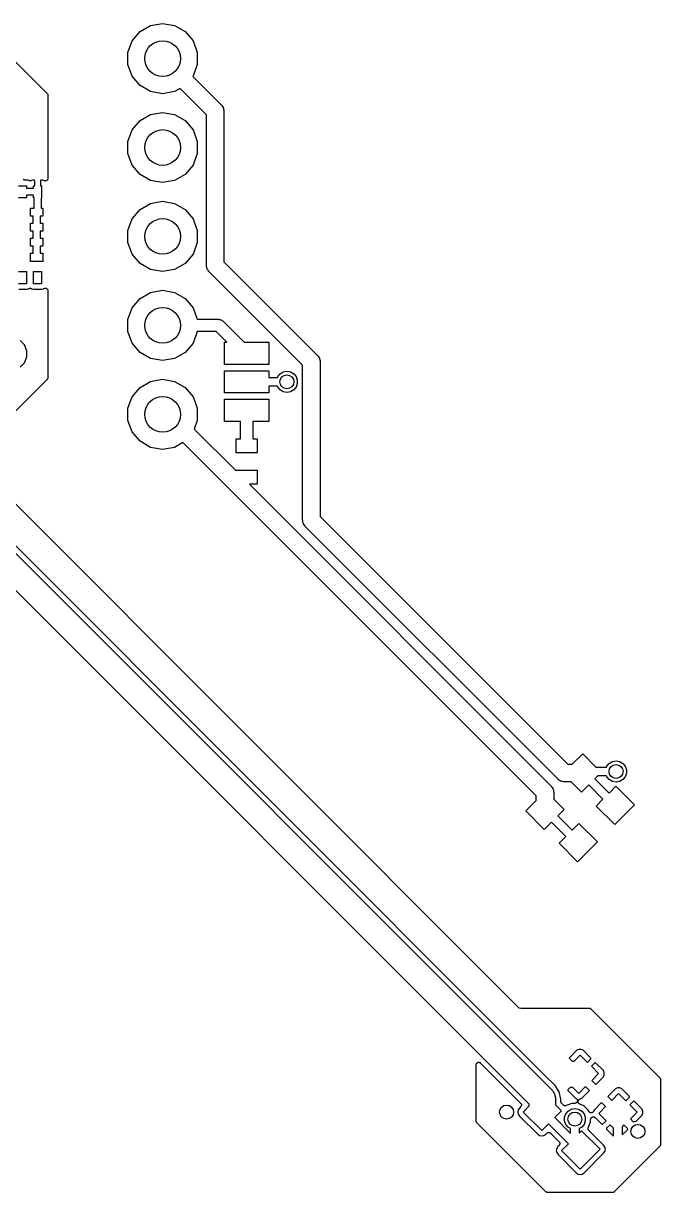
# Model space of a CAD drawing. Extents: x 132.7 to 187.3, y -127.3 to -72.7.
# Drawn here: x 169.1 to 187.3, y -127.3 to -93.92 of the extents above; entities that cross this region are included whole.
import ezdxf

# ---------------------------------------------------------------- set-up
doc = ezdxf.new("R2010")
doc.units = 0
doc.header["$MEASUREMENT"] = 0
doc.layers.add('BLACK', color=7, linetype='CONTINUOUS')

msp = doc.modelspace()

# ---------------------------------------------------------------- linework, layer by layer
at = {"layer": 'Black'}
for p, q in [((172.43, -94.151), (172.732, -93.9767)), ((172.732, -93.9767), (173.075, -93.9162)), ((173.075, -93.9162), (173.418, -93.9767)), ((173.418, -93.9767), (173.72, -94.151)), ((172.086, -94.7457), (172.206, -94.4181)), ((172.206, -94.4181), (172.43, -94.151)), ((173.72, -94.151), (173.944, -94.4181)), ((173.944, -94.4181), (174.064, -94.7457)), ((168.574, -94.7145), (169.778, -95.9179)), ((172.086, -95.0943), (172.086, -94.7457)), ((174.064, -94.7457), (174.064, -95.0943)), ((172.206, -95.4219), (172.086, -95.0943)), ((174.064, -95.0943), (173.944, -95.4219)), ((172.43, -95.689), (172.206, -95.4219)), ((173.944, -95.4219), (173.938, -95.4295)), ((173.938, -95.4295), (174.752, -96.2432)), ((172.732, -95.8633), (172.43, -95.689)), ((173.575, -95.7731), (173.418, -95.8633)), ((174.325, -96.5236), (173.575, -95.7731)), ((169.778, -95.9179), (169.779, -95.9206)), ((169.779, -95.9206), (169.782, -95.9227)), ((169.782, -95.9227), (169.787, -95.9312)), ((169.787, -95.9312), (169.793, -95.9392)), ((169.793, -95.9392), (169.793, -95.9424)), ((169.793, -95.9424), (169.795, -95.9453)), ((169.795, -95.9453), (169.797, -95.9549)), ((169.797, -95.9549), (169.799, -95.9644)), ((169.799, -95.9644), (169.799, -95.9677)), ((169.799, -95.9677), (169.8, -95.9709)), ((169.8, -95.9709), (169.8, -98.339)), ((173.075, -95.9238), (172.732, -95.8633)), ((173.418, -95.8633), (173.075, -95.9238)), ((172.732, -96.5167), (173.075, -96.4562)), ((173.075, -96.4562), (173.418, -96.5167)), ((174.752, -96.2432), (174.758, -96.2522)), ((174.758, -96.2522), (174.767, -96.2593)), ((174.767, -96.2593), (174.783, -96.2876)), ((174.783, -96.2876), (174.802, -96.3143)), ((174.802, -96.3143), (174.804, -96.325)), ((174.804, -96.325), (174.81, -96.3345)), ((174.81, -96.3345), (174.816, -96.3667)), ((174.816, -96.3667), (174.824, -96.3982)), ((174.824, -96.3982), (174.823, -96.4092)), ((174.823, -96.4092), (174.825, -96.42)), ((174.825, -96.42), (174.825, -100.721)), ((172.206, -96.9581), (172.43, -96.691)), ((172.43, -96.691), (172.732, -96.5167)), ((173.418, -96.5167), (173.72, -96.691)), ((173.72, -96.691), (173.944, -96.9581)), ((174.325, -100.825), (174.325, -96.5236)), ((172.086, -97.2857), (172.206, -96.9581)), ((173.944, -96.9581), (174.064, -97.2857)), ((172.086, -97.6343), (172.086, -97.2857)), ((174.064, -97.2857), (174.064, -97.6343)), ((172.206, -97.9619), (172.086, -97.6343)), ((174.064, -97.6343), (173.944, -97.9619)), ((172.43, -98.229), (172.206, -97.9619)), ((173.944, -97.9619), (173.72, -98.229)), ((169.099, -98.3725), (169.094, -98.3662)), ((169.103, -98.3749), (169.099, -98.3725)), ((169.107, -98.3783), (169.103, -98.3749)), ((169.115, -98.3814), (169.107, -98.3783)), ((169.122, -98.3855), (169.115, -98.3814)), ((169.127, -98.3863), (169.122, -98.3855)), ((169.131, -98.3882), (169.127, -98.3863)), ((169.139, -98.3886), (169.131, -98.3882)), ((169.147, -98.39), (169.139, -98.3886)), ((169.222, -98.39), (169.147, -98.39)), ((169.261, -98.4063), (169.222, -98.39)), ((169.265, -98.4071), (169.261, -98.4063)), ((169.267, -98.4086), (169.265, -98.4071)), ((169.277, -98.4099), (169.267, -98.4086)), ((169.287, -98.412), (169.277, -98.4099)), ((169.29, -98.4116), (169.287, -98.412)), ((169.293, -98.412), (169.29, -98.4116)), ((169.303, -98.4099), (169.293, -98.412)), ((169.313, -98.4086), (169.303, -98.4099)), ((169.315, -98.4071), (169.313, -98.4086)), ((169.319, -98.4063), (169.315, -98.4071)), ((169.358, -98.39), (169.319, -98.4063)), ((169.41, -98.39), (169.358, -98.39)), ((169.425, -98.4048), (169.41, -98.39)), ((169.425, -98.55), (169.425, -98.4048)), ((169.6, -98.39), (169.585, -98.4048)), ((169.585, -98.4048), (169.585, -98.55)), ((169.652, -98.39), (169.6, -98.39)), ((169.696, -98.4083), (169.652, -98.39)), ((169.704, -98.4101), (169.696, -98.4083)), ((169.712, -98.4129), (169.704, -98.4101)), ((169.717, -98.4129), (169.712, -98.4129)), ((169.721, -98.4139), (169.717, -98.4129)), ((169.73, -98.4129), (169.721, -98.4139)), ((169.738, -98.4129), (169.73, -98.4129)), ((169.742, -98.4112), (169.738, -98.4129)), ((169.747, -98.4105), (169.742, -98.4112)), ((169.754, -98.4067), (169.747, -98.4105)), ((169.762, -98.4039), (169.754, -98.4067)), ((169.766, -98.4008), (169.762, -98.4039)), ((169.77, -98.3985), (169.766, -98.4008)), ((169.776, -98.3925), (169.77, -98.3985)), ((169.782, -98.3872), (169.776, -98.3925)), ((169.785, -98.3829), (169.782, -98.3872)), ((169.788, -98.3793), (169.785, -98.3829)), ((169.791, -98.3717), (169.788, -98.3793)), ((169.795, -98.3646), (169.791, -98.3717)), ((169.796, -98.3598), (169.795, -98.3646)), ((169.798, -98.3552), (169.796, -98.3598)), ((169.8, -98.339), (169.798, -98.347)), ((169.798, -98.347), (169.798, -98.3552)), ((172.732, -98.4033), (172.43, -98.229)), ((173.075, -98.4638), (172.732, -98.4033)), ((173.418, -98.4033), (173.075, -98.4638)), ((173.72, -98.229), (173.418, -98.4033)), ((168.96, -98.55), (169.19, -98.55)), ((169.19, -98.55), (169.19, -98.625)), ((169.19, -98.625), (169.39, -98.625)), ((169.39, -98.625), (169.39, -98.55)), ((169.39, -98.55), (169.425, -98.55)), ((169.585, -98.55), (169.62, -98.55)), ((169.62, -98.55), (169.62, -98.9)), ((169.19, -98.9), (168.96, -98.9)), ((169.39, -98.825), (169.19, -98.825)), ((169.19, -98.825), (169.19, -98.9)), ((169.39, -98.9), (169.39, -98.825)), ((169.405, -98.9), (169.39, -98.9)), ((169.405, -99.19), (169.405, -98.9)), ((169.62, -98.9), (169.605, -98.9)), ((169.605, -98.9), (169.605, -99.19)), ((172.43, -99.231), (172.732, -99.0567)), ((172.732, -99.0567), (173.075, -98.9962)), ((173.075, -98.9962), (173.418, -99.0567)), ((173.418, -99.0567), (173.72, -99.231)), ((169.3, -99.42), (169.3, -99.19)), ((169.3, -99.19), (169.405, -99.19)), ((169.375, -99.42), (169.3, -99.42)), ((169.375, -99.62), (169.375, -99.42)), ((169.65, -99.42), (169.575, -99.42)), ((169.575, -99.42), (169.575, -99.62)), ((169.605, -99.19), (169.65, -99.19)), ((169.65, -99.19), (169.65, -99.42)), ((172.206, -99.4981), (172.43, -99.231)), ((173.72, -99.231), (173.944, -99.4981)), ((169.3, -99.85), (169.3, -99.62)), ((169.3, -99.62), (169.375, -99.62)), ((169.575, -99.62), (169.65, -99.62)), ((169.65, -99.62), (169.65, -99.85)), ((172.086, -99.8257), (172.206, -99.4981)), ((173.944, -99.4981), (174.064, -99.8257)), ((169.375, -99.85), (169.3, -99.85)), ((169.3, -100.28), (169.3, -100.05)), ((169.3, -100.05), (169.375, -100.05)), ((169.375, -100.05), (169.375, -99.85)), ((169.65, -99.85), (169.575, -99.85)), ((169.575, -99.85), (169.575, -100.05)), ((169.575, -100.05), (169.65, -100.05)), ((169.65, -100.05), (169.65, -100.28)), ((172.086, -100.174), (172.086, -99.8257)), ((174.064, -99.8257), (174.064, -100.174)), ((169.375, -100.28), (169.3, -100.28)), ((169.3, -100.71), (169.3, -100.48)), ((169.3, -100.48), (169.375, -100.48)), ((169.375, -100.48), (169.375, -100.28)), ((169.65, -100.28), (169.575, -100.28)), ((169.575, -100.28), (169.575, -100.48)), ((169.575, -100.48), (169.65, -100.48)), ((169.65, -100.48), (169.65, -100.71)), ((172.206, -100.502), (172.086, -100.174)), ((174.064, -100.174), (173.944, -100.502)), ((169.65, -100.71), (169.3, -100.71)), ((172.43, -100.769), (172.206, -100.502)), ((172.732, -100.943), (172.43, -100.769)), ((173.72, -100.769), (173.418, -100.943)), ((173.944, -100.502), (173.72, -100.769)), ((174.825, -100.721), (177.502, -103.398)), ((168.96, -101), (169.19, -101)), ((169.19, -101), (169.19, -101.35)), ((169.39, -101.35), (169.39, -101)), ((169.39, -101), (169.62, -101)), ((169.62, -101), (169.62, -101.35)), ((173.075, -101.004), (172.732, -100.943)), ((173.418, -100.943), (173.075, -101.004)), ((174.327, -100.836), (174.325, -100.825)), ((174.326, -100.847), (174.327, -100.836)), ((174.334, -100.878), (174.326, -100.847)), ((174.34, -100.911), (174.334, -100.878)), ((174.346, -100.92), (174.34, -100.911)), ((174.348, -100.931), (174.346, -100.92)), ((174.367, -100.957), (174.348, -100.931)), ((174.383, -100.986), (174.367, -100.957)), ((174.392, -100.993), (174.383, -100.986)), ((174.398, -101.002), (174.392, -100.993)), ((177.075, -103.679), (174.398, -101.002)), ((169.19, -101.35), (168.96, -101.35)), ((169.265, -101.484), (169.273, -101.48)), ((169.273, -101.48), (169.277, -101.48)), ((169.277, -101.48), (169.282, -101.479)), ((169.282, -101.479), (169.29, -101.479)), ((169.29, -101.479), (169.299, -101.479)), ((169.299, -101.479), (169.303, -101.48)), ((169.303, -101.48), (169.308, -101.481)), ((169.308, -101.481), (169.316, -101.484)), ((169.62, -101.35), (169.39, -101.35)), ((169.687, -101.485), (169.698, -101.481)), ((169.698, -101.481), (169.708, -101.477)), ((169.708, -101.477), (169.71, -101.477)), ((169.71, -101.477), (169.712, -101.476)), ((169.712, -101.476), (169.723, -101.476)), ((169.723, -101.476), (169.734, -101.476)), ((169.734, -101.476), (169.736, -101.476)), ((169.736, -101.476), (169.738, -101.476)), ((169.738, -101.476), (169.748, -101.48)), ((169.748, -101.48), (169.759, -101.483)), ((169.759, -101.483), (169.761, -101.484)), ((168.968, -101.504), (169.183, -101.504)), ((169.183, -101.504), (169.245, -101.493)), ((169.245, -101.493), (169.249, -101.49)), ((169.249, -101.49), (169.253, -101.489)), ((169.253, -101.489), (169.257, -101.486)), ((169.257, -101.486), (169.265, -101.484)), ((169.316, -101.484), (169.324, -101.487)), ((169.324, -101.487), (169.327, -101.49)), ((169.327, -101.49), (169.33, -101.491)), ((169.33, -101.491), (169.398, -101.504)), ((169.398, -101.504), (169.613, -101.504)), ((169.613, -101.504), (169.675, -101.493)), ((169.675, -101.493), (169.684, -101.487)), ((169.684, -101.487), (169.686, -101.486)), ((169.686, -101.486), (169.687, -101.485)), ((169.761, -101.484), (169.762, -101.485)), ((169.762, -101.485), (169.771, -101.492)), ((169.771, -101.492), (169.78, -101.499)), ((169.78, -101.499), (169.781, -101.501)), ((169.781, -101.501), (169.782, -101.502)), ((169.782, -101.502), (169.788, -101.511)), ((169.788, -101.511), (169.794, -101.521)), ((169.794, -101.521), (169.794, -101.523)), ((169.794, -101.523), (169.795, -101.524)), ((169.795, -101.524), (169.797, -101.535)), ((169.797, -101.535), (169.8, -101.546)), ((169.8, -101.546), (169.8, -101.548)), ((169.8, -101.548), (169.8, -101.55)), ((169.8, -101.55), (169.8, -104.028)), ((172.206, -102.038), (172.43, -101.771)), ((172.43, -101.771), (172.732, -101.597)), ((172.732, -101.597), (173.075, -101.536)), ((173.075, -101.536), (173.418, -101.597)), ((173.418, -101.597), (173.72, -101.771)), ((173.72, -101.771), (173.944, -102.038)), ((172.086, -102.366), (172.206, -102.038)), ((173.944, -102.038), (174.063, -102.365)), ((172.086, -102.714), (172.086, -102.366)), ((174.063, -102.365), (174.678, -102.365)), ((174.678, -102.365), (174.685, -102.366)), ((174.685, -102.366), (174.693, -102.366)), ((174.693, -102.366), (174.715, -102.372)), ((174.715, -102.372), (174.738, -102.376)), ((174.738, -102.376), (174.744, -102.379)), ((174.744, -102.379), (174.752, -102.381)), ((174.752, -102.381), (174.77, -102.395)), ((174.77, -102.395), (174.79, -102.406)), ((174.79, -102.406), (174.795, -102.412)), ((174.795, -102.412), (174.802, -102.416)), ((174.802, -102.416), (175.405, -103.02)), ((172.206, -103.042), (172.086, -102.714)), ((174.063, -102.715), (173.944, -103.042)), ((174.605, -102.715), (174.063, -102.715)), ((174.91, -103.02), (174.605, -102.715)), ((169.132, -103.095), (169.005, -102.969)), ((169.2, -103.261), (169.132, -103.095)), ((172.43, -103.309), (172.206, -103.042)), ((173.944, -103.042), (173.72, -103.309)), ((174.84, -103.655), (174.84, -103.02)), ((174.84, -103.02), (174.91, -103.02)), ((175.405, -103.02), (176.11, -103.02)), ((176.11, -103.02), (176.11, -103.655)), ((169.131, -103.605), (169.2, -103.44)), ((169.2, -103.44), (169.2, -103.261)), ((172.732, -103.483), (172.43, -103.309)), ((173.075, -103.544), (172.732, -103.483)), ((173.418, -103.483), (173.075, -103.544)), ((173.72, -103.309), (173.418, -103.483)), ((177.502, -103.398), (177.508, -103.407)), ((177.508, -103.407), (177.517, -103.414)), ((177.517, -103.414), (177.533, -103.443)), ((177.533, -103.443), (177.552, -103.469)), ((177.552, -103.469), (177.554, -103.48)), ((177.554, -103.48), (177.56, -103.489)), ((169.005, -103.732), (169.131, -103.605)), ((176.11, -103.655), (174.84, -103.655)), ((177.075, -108.1), (177.075, -103.679)), ((177.56, -103.489), (177.566, -103.522)), ((177.566, -103.522), (177.574, -103.553)), ((177.574, -103.553), (177.573, -103.564)), ((177.573, -103.564), (177.575, -103.575)), ((177.575, -103.575), (177.575, -107.996)), ((169.778, -104.081), (167.993, -105.866)), ((169.78, -104.078), (169.778, -104.081)), ((169.782, -104.076), (169.78, -104.078)), ((169.787, -104.067), (169.782, -104.076)), ((169.793, -104.059), (169.787, -104.067)), ((169.794, -104.056), (169.793, -104.059)), ((169.795, -104.053), (169.794, -104.056)), ((169.797, -104.044), (169.795, -104.053)), ((169.8, -104.034), (169.797, -104.044)), ((169.8, -104.028), (169.799, -104.031)), ((169.799, -104.031), (169.8, -104.034)), ((172.43, -104.311), (172.732, -104.137)), ((172.732, -104.137), (173.075, -104.076)), ((173.075, -104.076), (173.418, -104.137)), ((173.418, -104.137), (173.72, -104.311)), ((174.84, -104.468), (174.84, -103.832)), ((174.84, -103.832), (176.11, -103.832)), ((176.11, -103.832), (176.11, -104.025)), ((176.11, -104.025), (176.355, -104.025)), ((176.355, -104.025), (176.364, -103.999)), ((176.364, -103.999), (176.431, -103.919)), ((176.431, -103.919), (176.522, -103.867)), ((176.522, -103.867), (176.625, -103.849)), ((176.625, -103.849), (176.728, -103.867)), ((176.728, -103.867), (176.819, -103.919)), ((176.819, -103.919), (176.886, -103.999)), ((176.886, -103.999), (176.922, -104.098)), ((176.922, -104.098), (176.922, -104.202)), ((172.206, -104.578), (172.43, -104.311)), ((173.72, -104.311), (173.944, -104.578)), ((176.11, -104.468), (174.84, -104.468)), ((176.355, -104.275), (176.11, -104.275)), ((176.11, -104.275), (176.11, -104.468)), ((176.364, -104.301), (176.355, -104.275)), ((176.431, -104.381), (176.364, -104.301)), ((176.522, -104.433), (176.431, -104.381)), ((176.625, -104.451), (176.522, -104.433)), ((176.728, -104.433), (176.625, -104.451)), ((176.819, -104.381), (176.728, -104.433)), ((176.886, -104.301), (176.819, -104.381)), ((176.922, -104.202), (176.886, -104.301)), ((172.086, -104.906), (172.206, -104.578)), ((173.944, -104.578), (174.064, -104.906)), ((174.84, -105.28), (174.84, -104.645)), ((174.84, -104.645), (176.11, -104.645)), ((176.11, -104.645), (176.11, -105.28)), ((172.086, -105.254), (172.086, -104.906)), ((174.064, -104.906), (174.064, -105.254)), ((172.206, -105.582), (172.086, -105.254)), ((174.064, -105.254), (173.975, -105.497)), ((175.3, -105.28), (174.84, -105.28)), ((175.3, -105.775), (175.3, -105.28)), ((176.11, -105.28), (175.65, -105.28)), ((175.65, -105.28), (175.65, -105.775)), ((172.43, -105.849), (172.206, -105.582)), ((173.975, -105.497), (175.175, -106.696)), ((175.175, -106.175), (175.175, -105.775)), ((175.175, -105.775), (175.3, -105.775)), ((175.65, -105.775), (175.775, -105.775)), ((175.775, -105.775), (175.775, -106.175)), ((172.732, -106.023), (172.43, -105.849)), ((173.075, -106.084), (172.732, -106.023)), ((173.418, -106.023), (173.075, -106.084)), ((173.657, -105.886), (173.418, -106.023)), ((174.986, -107.214), (173.657, -105.886)), ((175.775, -106.175), (175.175, -106.175)), ((167.941, -106.711), (183.251, -122.02)), ((175.175, -106.696), (175.175, -106.675)), ((175.175, -106.675), (175.775, -106.675)), ((175.775, -106.675), (175.775, -107.075)), ((166.815, -106.985), (184.185, -124.355)), ((183.539, -123.496), (166.926, -106.884)), ((175.775, -107.075), (175.554, -107.075)), ((175.554, -107.075), (184.171, -115.693)), ((183.745, -115.973), (174.986, -107.214)), ((183.545, -124.775), (166.285, -107.515)), ((177.077, -108.111), (177.075, -108.1)), ((177.076, -108.122), (177.077, -108.111)), ((177.084, -108.153), (177.076, -108.122)), ((177.09, -108.186), (177.084, -108.153)), ((177.575, -107.996), (184.648, -115.07)), ((177.096, -108.195), (177.09, -108.186)), ((177.098, -108.206), (177.096, -108.195)), ((177.117, -108.232), (177.098, -108.206)), ((177.133, -108.261), (177.117, -108.232)), ((177.142, -108.268), (177.133, -108.261)), ((177.148, -108.277), (177.142, -108.268)), ((184.368, -115.496), (177.148, -108.277)), ((184.775, -115.07), (185.073, -114.772)), ((185.073, -114.772), (185.451, -115.15)), ((184.648, -115.07), (184.775, -115.07)), ((185.451, -115.15), (185.755, -115.15)), ((185.755, -115.15), (185.764, -115.124)), ((185.764, -115.124), (185.831, -115.044)), ((185.831, -115.044), (185.922, -114.992)), ((185.922, -114.992), (186.025, -114.974)), ((186.025, -114.974), (186.128, -114.992)), ((186.128, -114.992), (186.219, -115.044)), ((186.219, -115.044), (186.286, -115.124)), ((186.286, -115.124), (186.322, -115.223)), ((184.377, -115.503), (184.368, -115.496)), ((184.384, -115.511), (184.377, -115.503)), ((185.505, -115.4), (185.421, -115.484)), ((185.421, -115.484), (185.829, -115.891)), ((185.755, -115.4), (185.505, -115.4)), ((185.764, -115.426), (185.755, -115.4)), ((185.831, -115.506), (185.764, -115.426)), ((186.286, -115.426), (186.219, -115.506)), ((186.322, -115.327), (186.286, -115.426)), ((186.322, -115.223), (186.322, -115.327)), ((184.171, -115.693), (184.178, -115.702)), ((184.178, -115.702), (184.186, -115.709)), ((184.186, -115.709), (184.203, -115.737)), ((184.203, -115.737), (184.221, -115.764)), ((184.221, -115.764), (184.224, -115.775)), ((184.224, -115.775), (184.23, -115.784)), ((184.23, -115.784), (184.235, -115.816)), ((184.235, -115.816), (184.244, -115.848)), ((184.412, -115.528), (184.384, -115.511)), ((184.439, -115.546), (184.412, -115.528)), ((184.45, -115.549), (184.439, -115.546)), ((184.459, -115.555), (184.45, -115.549)), ((184.491, -115.56), (184.459, -115.555)), ((184.523, -115.569), (184.491, -115.56)), ((184.534, -115.568), (184.523, -115.569)), ((184.545, -115.57), (184.534, -115.568)), ((184.74, -115.57), (184.545, -115.57)), ((185.038, -115.868), (184.74, -115.57)), ((185.245, -115.661), (185.038, -115.868)), ((185.652, -116.068), (185.245, -115.661)), ((185.829, -115.891), (186.023, -115.697)), ((185.922, -115.558), (185.831, -115.506)), ((186.025, -115.576), (185.922, -115.558)), ((186.023, -115.697), (186.553, -116.227)), ((186.128, -115.558), (186.025, -115.576)), ((186.219, -115.506), (186.128, -115.558)), ((183.447, -116.398), (183.745, -116.1)), ((183.745, -116.1), (183.745, -115.973)), ((184.244, -115.848), (184.243, -115.859)), ((184.243, -115.859), (184.245, -115.87)), ((184.245, -115.87), (184.245, -116.065)), ((184.245, -116.065), (184.543, -116.363)), ((185.457, -116.262), (185.652, -116.068)), ((183.977, -116.928), (183.447, -116.398)), ((184.543, -116.363), (184.361, -116.545)), ((185.988, -116.793), (185.457, -116.262)), ((186.553, -116.227), (185.988, -116.793)), ((184.184, -116.721), (183.977, -116.928)), ((184.591, -117.129), (184.184, -116.721)), ((184.361, -116.545), (184.768, -116.952)), ((184.768, -116.952), (184.962, -116.757)), ((184.962, -116.757), (185.493, -117.288)), ((184.397, -117.323), (184.591, -117.129)), ((184.927, -117.853), (184.397, -117.323)), ((185.493, -117.288), (184.927, -117.853)), ((183.251, -122.02), (183.255, -122.021)), ((183.255, -122.021), (183.255, -122.021)), ((183.255, -122.021), (183.302, -122.03)), ((183.302, -122.03), (185.251, -122.03)), ((185.251, -122.03), (185.254, -122.031)), ((185.254, -122.031), (185.257, -122.031)), ((185.257, -122.031), (185.267, -122.033)), ((185.267, -122.033), (185.277, -122.035)), ((185.277, -122.035), (185.279, -122.037)), ((185.279, -122.037), (185.283, -122.037)), ((185.283, -122.037), (185.291, -122.043)), ((185.291, -122.043), (185.299, -122.048)), ((185.299, -122.048), (185.301, -122.051)), ((185.301, -122.051), (185.304, -122.052)), ((185.304, -122.052), (187.277, -124.025)), ((183.986, -123.944), (183.539, -123.496)), ((184.907, -123.236), (184.687, -123.457)), ((184.687, -123.457), (184.775, -123.545)), ((184.825, -123.545), (184.998, -123.372)), ((184.966, -123.212), (184.907, -123.236)), ((185.03, -123.212), (184.966, -123.212)), ((184.998, -123.372), (185.207, -123.58)), ((185.089, -123.236), (185.03, -123.212)), ((185.309, -123.457), (185.089, -123.236)), ((185.207, -123.58), (185.309, -123.478)), ((185.309, -123.478), (185.309, -123.457)), ((182.03, -123.653), (182.031, -123.644)), ((182.03, -125.252), (182.03, -123.653)), ((182.031, -123.644), (182.032, -123.634)), ((182.032, -123.634), (182.034, -123.631)), ((182.034, -123.628), (182.039, -123.619)), ((182.034, -123.631), (182.034, -123.628)), ((182.039, -123.619), (182.043, -123.61)), ((182.043, -123.61), (182.046, -123.608)), ((182.046, -123.608), (182.047, -123.605)), ((182.047, -123.605), (182.055, -123.599)), ((182.055, -123.599), (182.062, -123.592)), ((182.062, -123.592), (182.065, -123.59)), ((182.065, -123.59), (182.067, -123.588)), ((182.067, -123.588), (182.076, -123.585)), ((182.076, -123.585), (182.085, -123.581)), ((182.085, -123.581), (182.089, -123.58)), ((182.089, -123.58), (182.092, -123.579)), ((182.092, -123.579), (182.101, -123.579)), ((182.101, -123.579), (182.111, -123.579)), ((182.111, -123.579), (182.114, -123.579)), ((182.114, -123.579), (182.118, -123.579)), ((182.118, -123.579), (182.127, -123.583)), ((182.127, -123.583), (182.136, -123.585)), ((182.136, -123.585), (182.139, -123.587)), ((182.139, -123.587), (182.142, -123.588)), ((182.142, -123.588), (182.15, -123.595)), ((182.15, -123.595), (182.158, -123.6)), ((182.158, -123.6), (183.301, -124.744)), ((184.775, -123.545), (184.825, -123.545)), ((185.422, -123.591), (185.32, -123.693)), ((185.32, -123.693), (185.528, -123.902)), ((185.443, -123.591), (185.422, -123.591)), ((185.664, -123.811), (185.443, -123.591)), ((185.688, -123.87), (185.664, -123.811)), ((184.286, -124.243), (183.986, -123.944)), ((185.528, -123.902), (185.334, -124.096)), ((185.334, -124.096), (185.447, -124.21)), ((185.447, -124.21), (185.664, -123.993)), ((185.664, -123.993), (185.688, -123.934)), ((185.688, -123.934), (185.688, -123.87)), ((187.277, -124.025), (187.279, -124.028)), ((187.279, -124.028), (187.281, -124.03)), ((187.281, -124.03), (187.286, -124.039)), ((187.286, -124.039), (187.292, -124.047)), ((187.292, -124.047), (187.293, -124.05)), ((187.293, -124.05), (187.294, -124.053)), ((187.294, -124.053), (187.296, -124.062)), ((187.296, -124.062), (187.298, -124.072)), ((187.298, -124.072), (187.298, -124.075)), ((187.298, -124.075), (187.299, -124.078)), ((187.299, -124.078), (187.299, -125.921)), ((184.185, -124.355), (184.194, -124.368)), ((184.194, -124.368), (184.207, -124.379)), ((184.207, -124.379), (184.231, -124.421)), ((184.231, -124.421), (184.26, -124.461)), ((184.26, -124.461), (184.264, -124.477)), ((184.264, -124.477), (184.272, -124.491)), ((184.272, -124.491), (184.281, -124.54)), ((184.403, -124.419), (184.286, -124.243)), ((184.445, -124.627), (184.403, -124.419)), ((184.718, -124.295), (184.651, -124.362)), ((184.651, -124.362), (184.651, -124.383)), ((184.651, -124.383), (184.872, -124.603)), ((184.79, -124.295), (184.718, -124.295)), ((184.963, -124.468), (184.79, -124.295)), ((185.157, -124.273), (184.963, -124.468)), ((185.053, -124.603), (185.166, -124.49)), ((185.27, -124.386), (185.157, -124.273)), ((185.166, -124.49), (185.27, -124.386)), ((186.007, -124.336), (185.79, -124.553)), ((185.904, -124.666), (186.098, -124.472)), ((186.066, -124.312), (186.007, -124.336)), ((186.13, -124.312), (186.066, -124.312)), ((186.098, -124.472), (186.307, -124.68)), ((186.189, -124.336), (186.13, -124.312)), ((186.409, -124.557), (186.189, -124.336)), ((183.301, -124.85), (183.267, -124.884)), ((183.301, -124.744), (183.305, -124.749)), ((183.305, -124.845), (183.301, -124.85)), ((183.305, -124.749), (183.31, -124.754)), ((183.31, -124.84), (183.305, -124.845)), ((183.31, -124.754), (183.313, -124.76)), ((183.313, -124.834), (183.31, -124.84)), ((183.313, -124.76), (183.316, -124.765)), ((183.316, -124.829), (183.313, -124.834)), ((183.316, -124.765), (183.318, -124.772)), ((183.318, -124.822), (183.316, -124.829)), ((183.318, -124.772), (183.321, -124.777)), ((183.321, -124.816), (183.318, -124.822)), ((183.321, -124.777), (183.321, -124.784)), ((183.321, -124.784), (183.323, -124.79)), ((183.323, -124.803), (183.321, -124.81)), ((183.321, -124.81), (183.321, -124.816)), ((183.323, -124.79), (183.322, -124.797)), ((183.322, -124.797), (183.323, -124.803)), ((183.372, -124.998), (183.545, -124.825)), ((183.545, -124.825), (183.545, -124.775)), ((184.281, -124.54), (184.293, -124.587)), ((184.293, -124.587), (184.292, -124.603)), ((184.292, -124.603), (184.295, -124.62)), ((184.295, -124.62), (184.295, -124.79)), ((184.295, -124.79), (184.468, -124.963)), ((184.445, -124.69), (184.445, -124.627)), ((184.445, -124.693), (184.445, -124.69)), ((184.445, -124.697), (184.445, -124.693)), ((184.447, -124.706), (184.445, -124.697)), ((184.449, -124.716), (184.447, -124.706)), ((184.451, -124.719), (184.449, -124.716)), ((184.452, -124.722), (184.451, -124.719)), ((184.457, -124.73), (184.452, -124.722)), ((184.462, -124.738), (184.457, -124.73)), ((184.465, -124.741), (184.462, -124.738)), ((184.467, -124.743), (184.465, -124.741)), ((184.522, -124.799), (184.467, -124.743)), ((184.526, -124.801), (184.522, -124.799)), ((184.529, -124.805), (184.526, -124.801)), ((184.537, -124.809), (184.529, -124.805)), ((184.543, -124.814), (184.537, -124.809)), ((184.548, -124.815), (184.543, -124.814)), ((184.552, -124.817), (184.548, -124.815)), ((184.561, -124.818), (184.552, -124.817)), ((184.568, -124.82), (184.561, -124.818)), ((184.573, -124.82), (184.568, -124.82)), ((184.578, -124.82), (184.573, -124.82)), ((184.586, -124.819), (184.578, -124.82)), ((184.594, -124.818), (184.586, -124.819)), ((184.599, -124.816), (184.594, -124.818)), ((184.604, -124.815), (184.599, -124.816)), ((184.761, -124.75), (184.604, -124.815)), ((184.849, -124.75), (184.761, -124.75)), ((184.86, -124.748), (184.849, -124.75)), ((184.872, -124.747), (184.86, -124.748)), ((184.872, -124.603), (184.878, -124.606)), ((184.873, -124.746), (184.872, -124.747)), ((184.875, -124.745), (184.873, -124.746)), ((184.885, -124.74), (184.875, -124.745)), ((184.878, -124.606), (184.887, -124.612)), ((184.895, -124.734), (184.885, -124.74)), ((184.887, -124.612), (184.897, -124.618)), ((184.896, -124.733), (184.895, -124.734)), ((184.897, -124.732), (184.896, -124.733)), ((184.897, -124.618), (184.898, -124.619)), ((184.905, -124.724), (184.897, -124.732)), ((184.898, -124.619), (184.9, -124.62)), ((184.9, -124.62), (184.907, -124.629)), ((184.912, -124.715), (184.905, -124.724)), ((184.907, -124.629), (184.914, -124.638)), ((184.913, -124.714), (184.912, -124.715)), ((184.914, -124.713), (184.913, -124.714)), ((184.914, -124.638), (184.915, -124.639)), ((184.918, -124.702), (184.914, -124.713)), ((184.915, -124.639), (184.916, -124.64)), ((184.916, -124.64), (184.919, -124.651)), ((184.922, -124.691), (184.918, -124.702)), ((184.919, -124.651), (184.923, -124.662)), ((184.923, -124.688), (184.922, -124.69)), ((184.922, -124.69), (184.922, -124.691)), ((184.923, -124.662), (184.923, -124.664)), ((184.923, -124.664), (184.923, -124.665)), ((184.923, -124.665), (184.923, -124.677)), ((184.923, -124.677), (184.923, -124.688)), ((184.941, -124.69), (184.942, -124.687)), ((184.941, -124.7), (184.941, -124.69)), ((184.941, -124.71), (184.941, -124.7)), ((184.942, -124.713), (184.941, -124.71)), ((184.942, -124.684), (184.946, -124.675)), ((184.942, -124.687), (184.942, -124.684)), ((184.942, -124.716), (184.942, -124.713)), ((184.946, -124.725), (184.942, -124.716)), ((184.946, -124.675), (184.949, -124.666)), ((184.949, -124.735), (184.946, -124.725)), ((184.949, -124.666), (184.951, -124.663)), ((184.951, -124.737), (184.949, -124.735)), ((184.951, -124.663), (184.952, -124.66)), ((184.952, -124.741), (184.951, -124.737)), ((184.952, -124.66), (184.959, -124.653)), ((184.959, -124.748), (184.952, -124.741)), ((184.959, -124.653), (184.965, -124.645)), ((184.965, -124.755), (184.959, -124.748)), ((184.965, -124.645), (184.968, -124.643)), ((184.967, -124.757), (184.965, -124.755)), ((184.97, -124.76), (184.967, -124.757)), ((184.968, -124.643), (184.97, -124.641)), ((184.97, -124.641), (184.978, -124.636)), ((184.978, -124.764), (184.97, -124.76)), ((184.978, -124.636), (184.987, -124.631)), ((184.987, -124.769), (184.978, -124.764)), ((184.987, -124.631), (185.053, -124.603)), ((185.105, -124.819), (184.987, -124.769)), ((185.232, -124.945), (185.105, -124.819)), ((185.614, -124.73), (185.397, -124.947)), ((185.532, -125.037), (185.727, -124.843)), ((185.727, -124.843), (185.614, -124.73)), ((185.79, -124.553), (185.904, -124.666)), ((186.307, -124.68), (186.409, -124.578)), ((186.409, -124.578), (186.409, -124.557)), ((186.522, -124.691), (186.42, -124.793)), ((186.42, -124.793), (186.628, -125.002)), ((186.543, -124.691), (186.522, -124.691)), ((186.764, -124.911), (186.543, -124.691)), ((183.232, -124.936), (183.219, -124.996)), ((183.219, -124.996), (183.23, -125.056)), ((183.23, -125.056), (183.268, -125.113)), ((183.267, -124.884), (183.232, -124.936)), ((183.268, -125.113), (183.788, -125.633)), ((183.902, -125.528), (183.372, -124.998)), ((184.468, -124.963), (184.273, -125.157)), ((184.273, -125.157), (184.725, -125.609)), ((184.553, -125.148), (184.589, -125.049)), ((184.553, -125.252), (184.553, -125.148)), ((184.589, -125.049), (184.656, -124.969)), ((184.656, -124.969), (184.747, -124.917)), ((184.747, -124.917), (184.85, -124.899)), ((184.85, -124.899), (184.953, -124.917)), ((184.953, -124.917), (185.044, -124.969)), ((185.044, -124.969), (185.111, -125.049)), ((185.111, -125.049), (185.147, -125.148)), ((185.147, -125.148), (185.147, -125.252)), ((185.245, -124.978), (185.232, -124.945)), ((185.25, -124.986), (185.245, -124.978)), ((185.255, -124.995), (185.25, -124.986)), ((185.257, -124.997), (185.255, -124.995)), ((185.259, -125), (185.257, -124.997)), ((185.267, -125.006), (185.259, -125)), ((185.274, -125.013), (185.267, -125.006)), ((185.277, -125.014), (185.274, -125.013)), ((185.28, -125.016), (185.277, -125.014)), ((185.289, -125.019), (185.28, -125.016)), ((185.298, -125.022), (185.289, -125.019)), ((185.301, -125.023), (185.298, -125.022)), ((185.305, -125.024), (185.301, -125.023)), ((185.314, -125.023), (185.305, -125.024)), ((185.305, -125.187), (185.309, -125.178)), ((185.309, -125.178), (185.314, -125.169)), ((185.324, -125.024), (185.314, -125.023)), ((185.314, -125.169), (185.316, -125.167)), ((185.316, -125.167), (185.318, -125.164)), ((185.318, -125.164), (185.325, -125.158)), ((185.327, -125.023), (185.324, -125.024)), ((185.325, -125.158), (185.332, -125.151)), ((185.331, -125.022), (185.327, -125.023)), ((185.34, -125.019), (185.331, -125.022)), ((185.332, -125.151), (185.335, -125.15)), ((185.335, -125.15), (185.338, -125.147)), ((185.338, -125.147), (185.347, -125.144)), ((185.349, -125.016), (185.34, -125.019)), ((185.347, -125.144), (185.356, -125.14)), ((185.352, -125.014), (185.349, -125.016)), ((185.355, -125.013), (185.352, -125.014)), ((185.362, -125.006), (185.355, -125.013)), ((185.356, -125.14), (185.359, -125.14)), ((185.359, -125.14), (185.362, -125.138)), ((185.37, -125), (185.362, -125.006)), ((185.362, -125.138), (185.372, -125.138)), ((185.371, -124.997), (185.37, -125)), ((185.374, -124.995), (185.371, -124.997)), ((185.372, -125.138), (185.382, -125.138)), ((185.378, -124.986), (185.374, -124.995)), ((185.384, -124.978), (185.378, -124.986)), ((185.382, -125.138), (185.385, -125.139)), ((185.397, -124.947), (185.384, -124.978)), ((185.385, -125.139), (185.388, -125.139)), ((185.388, -125.139), (185.397, -125.142)), ((185.397, -125.142), (185.407, -125.144)), ((185.407, -125.144), (185.409, -125.146)), ((185.409, -125.146), (185.413, -125.147)), ((185.413, -125.147), (185.42, -125.154)), ((185.42, -125.154), (185.428, -125.159)), ((185.428, -125.159), (185.617, -125.349)), ((185.741, -125.246), (185.532, -125.037)), ((186.628, -125.002), (186.434, -125.196)), ((186.599, -125.258), (186.764, -125.093)), ((186.788, -124.97), (186.764, -124.911)), ((186.764, -125.093), (186.788, -125.034)), ((186.788, -125.034), (186.788, -124.97)), ((182.03, -125.255), (182.03, -125.252)), ((182.03, -125.258), (182.03, -125.255)), ((182.033, -125.268), (182.03, -125.258)), ((182.034, -125.277), (182.033, -125.268)), ((182.036, -125.28), (182.034, -125.277)), ((182.037, -125.283), (182.036, -125.28)), ((182.042, -125.291), (182.037, -125.283)), ((182.047, -125.3), (182.042, -125.291)), ((182.05, -125.302), (182.047, -125.3)), ((182.052, -125.305), (182.05, -125.302)), ((184.024, -127.278), (182.052, -125.305)), ((184.096, -125.334), (183.902, -125.528)), ((184.666, -125.904), (184.096, -125.334)), ((184.589, -125.351), (184.553, -125.252)), ((184.656, -125.431), (184.589, -125.351)), ((184.725, -125.47), (184.656, -125.431)), ((184.725, -125.609), (184.725, -125.47)), ((185.044, -125.431), (184.975, -125.47)), ((184.975, -125.47), (184.975, -125.595)), ((185.111, -125.351), (185.044, -125.431)), ((185.147, -125.252), (185.111, -125.351)), ((185.229, -125.472), (185.231, -125.464)), ((185.23, -125.476), (185.229, -125.472)), ((185.23, -125.481), (185.23, -125.476)), ((185.232, -125.489), (185.23, -125.481)), ((185.231, -125.464), (185.232, -125.455)), ((185.232, -125.455), (185.234, -125.451)), ((185.233, -125.497), (185.232, -125.489)), ((185.235, -125.502), (185.233, -125.497)), ((185.234, -125.451), (185.235, -125.446)), ((185.235, -125.446), (185.253, -125.402)), ((185.236, -125.507), (185.235, -125.502)), ((185.241, -125.513), (185.236, -125.507)), ((185.245, -125.52), (185.241, -125.513)), ((185.253, -125.402), (185.3, -125.29)), ((185.253, -125.402), (185.253, -125.402)), ((185.3, -125.212), (185.302, -125.203)), ((185.3, -125.29), (185.3, -125.212)), ((185.302, -125.203), (185.303, -125.193)), ((185.303, -125.193), (185.304, -125.19)), ((185.304, -125.19), (185.305, -125.187)), ((185.617, -125.349), (185.638, -125.349)), ((185.638, -125.349), (185.741, -125.246)), ((185.854, -125.359), (185.751, -125.462)), ((185.751, -125.462), (185.751, -125.483)), ((185.751, -125.483), (185.955, -125.687)), ((185.955, -125.46), (185.854, -125.359)), ((185.955, -125.687), (185.955, -125.46)), ((186.257, -125.373), (186.205, -125.425)), ((186.205, -125.425), (186.205, -125.651)), ((186.205, -125.651), (186.353, -125.503)), ((186.361, -125.477), (186.257, -125.373)), ((186.353, -125.498), (186.361, -125.477)), ((186.353, -125.503), (186.353, -125.498)), ((186.434, -125.196), (186.52, -125.283)), ((186.52, -125.283), (186.547, -125.267)), ((186.547, -125.267), (186.599, -125.258)), ((183.788, -125.633), (183.84, -125.668)), ((183.84, -125.668), (183.9, -125.681)), ((183.9, -125.681), (183.96, -125.67)), ((183.96, -125.67), (184.016, -125.632)), ((184.016, -125.632), (184.047, -125.602)), ((184.047, -125.602), (184.052, -125.598)), ((184.052, -125.598), (184.057, -125.594)), ((184.057, -125.594), (184.062, -125.591)), ((184.062, -125.591), (184.068, -125.587)), ((184.068, -125.587), (184.074, -125.586)), ((184.074, -125.586), (184.08, -125.583)), ((184.08, -125.583), (184.087, -125.582)), ((184.087, -125.582), (184.093, -125.58)), ((184.093, -125.58), (184.1, -125.581)), ((184.1, -125.581), (184.106, -125.58)), ((184.106, -125.58), (184.112, -125.582)), ((184.112, -125.582), (184.119, -125.583)), ((184.119, -125.583), (184.125, -125.586)), ((184.125, -125.586), (184.131, -125.587)), ((184.131, -125.587), (184.137, -125.591)), ((184.137, -125.591), (184.143, -125.594)), ((184.143, -125.594), (184.147, -125.598)), ((184.147, -125.598), (184.153, -125.602)), ((184.153, -125.602), (184.398, -125.847)), ((184.398, -125.847), (184.402, -125.853)), ((184.402, -125.853), (184.406, -125.857)), ((184.975, -125.595), (185.037, -125.532)), ((185.037, -125.532), (185.568, -126.063)), ((185.248, -125.524), (185.245, -125.52)), ((185.251, -125.528), (185.248, -125.524)), ((185.672, -125.948), (185.251, -125.528)), ((184.332, -126.036), (184.319, -126.096)), ((184.319, -126.096), (184.33, -126.156)), ((184.33, -126.156), (184.368, -126.213)), ((184.367, -125.984), (184.332, -126.036)), ((184.398, -125.953), (184.367, -125.984)), ((184.402, -125.948), (184.398, -125.953)), ((184.406, -125.943), (184.402, -125.948)), ((184.406, -125.857), (184.409, -125.863)), ((184.409, -125.938), (184.406, -125.943)), ((184.409, -125.863), (184.413, -125.869)), ((184.413, -125.932), (184.409, -125.938)), ((184.413, -125.869), (184.414, -125.875)), ((184.414, -125.926), (184.413, -125.932)), ((184.414, -125.875), (184.417, -125.881)), ((184.417, -125.92), (184.414, -125.926)), ((184.417, -125.881), (184.418, -125.888)), ((184.418, -125.913), (184.417, -125.92)), ((184.418, -125.888), (184.42, -125.894)), ((184.42, -125.907), (184.418, -125.913)), ((184.42, -125.894), (184.419, -125.9)), ((184.419, -125.9), (184.42, -125.907)), ((184.472, -126.098), (184.666, -125.904)), ((185.002, -126.628), (184.472, -126.098)), ((185.568, -126.063), (185.002, -126.628)), ((185.116, -126.732), (185.672, -126.177)), ((185.709, -126.005), (185.672, -125.948)), ((185.672, -126.177), (185.708, -126.125)), ((185.708, -126.125), (185.721, -126.065)), ((185.721, -126.065), (185.709, -126.005)), ((187.277, -125.974), (185.974, -127.278)), ((187.279, -125.972), (187.277, -125.974)), ((187.281, -125.969), (187.279, -125.972)), ((187.286, -125.961), (187.281, -125.969)), ((187.292, -125.953), (187.286, -125.961)), ((187.293, -125.95), (187.292, -125.953)), ((187.294, -125.947), (187.293, -125.95)), ((187.296, -125.937), (187.294, -125.947)), ((187.298, -125.928), (187.296, -125.937)), ((187.299, -125.921), (187.298, -125.925)), ((187.298, -125.925), (187.298, -125.928)), ((184.368, -126.213), (184.888, -126.733)), ((184.888, -126.733), (184.94, -126.768)), ((184.94, -126.768), (185, -126.781)), ((185, -126.781), (185.06, -126.77)), ((185.06, -126.77), (185.116, -126.732)), ((184.027, -127.279), (184.024, -127.278)), ((184.029, -127.282), (184.027, -127.279)), ((184.038, -127.287), (184.029, -127.282)), ((184.046, -127.292), (184.038, -127.287)), ((184.049, -127.293), (184.046, -127.292)), ((184.052, -127.295), (184.049, -127.293)), ((184.061, -127.297), (184.052, -127.295)), ((184.071, -127.299), (184.061, -127.297)), ((184.074, -127.299), (184.071, -127.299)), ((184.077, -127.299), (184.074, -127.299)), ((185.921, -127.299), (184.077, -127.299)), ((185.924, -127.299), (185.921, -127.299)), ((185.927, -127.299), (185.924, -127.299)), ((185.937, -127.297), (185.927, -127.299)), ((185.946, -127.295), (185.937, -127.297)), ((185.949, -127.293), (185.946, -127.295)), ((185.952, -127.292), (185.949, -127.293)), ((185.96, -127.287), (185.952, -127.292)), ((185.969, -127.282), (185.96, -127.287)), ((185.971, -127.279), (185.969, -127.282)), ((185.974, -127.278), (185.971, -127.279))]:
    msp.add_line(p, q, dxfattribs=at)
for centre, radius in [((173.075, -94.92), 0.51), ((173.075, -97.46), 0.51), ((173.075, -100), 0.51), ((173.075, -102.54), 0.51), ((176.625, -104.15), 0.2), ((173.075, -105.08), 0.51), ((186.025, -115.275), 0.2), ((182.9, -125), 0.2), ((184.85, -125.2), 0.2), ((186.65, -125.55), 0.2)]:
    msp.add_circle(centre, radius, dxfattribs=at)

doc.saveas('drawing.dxf')
